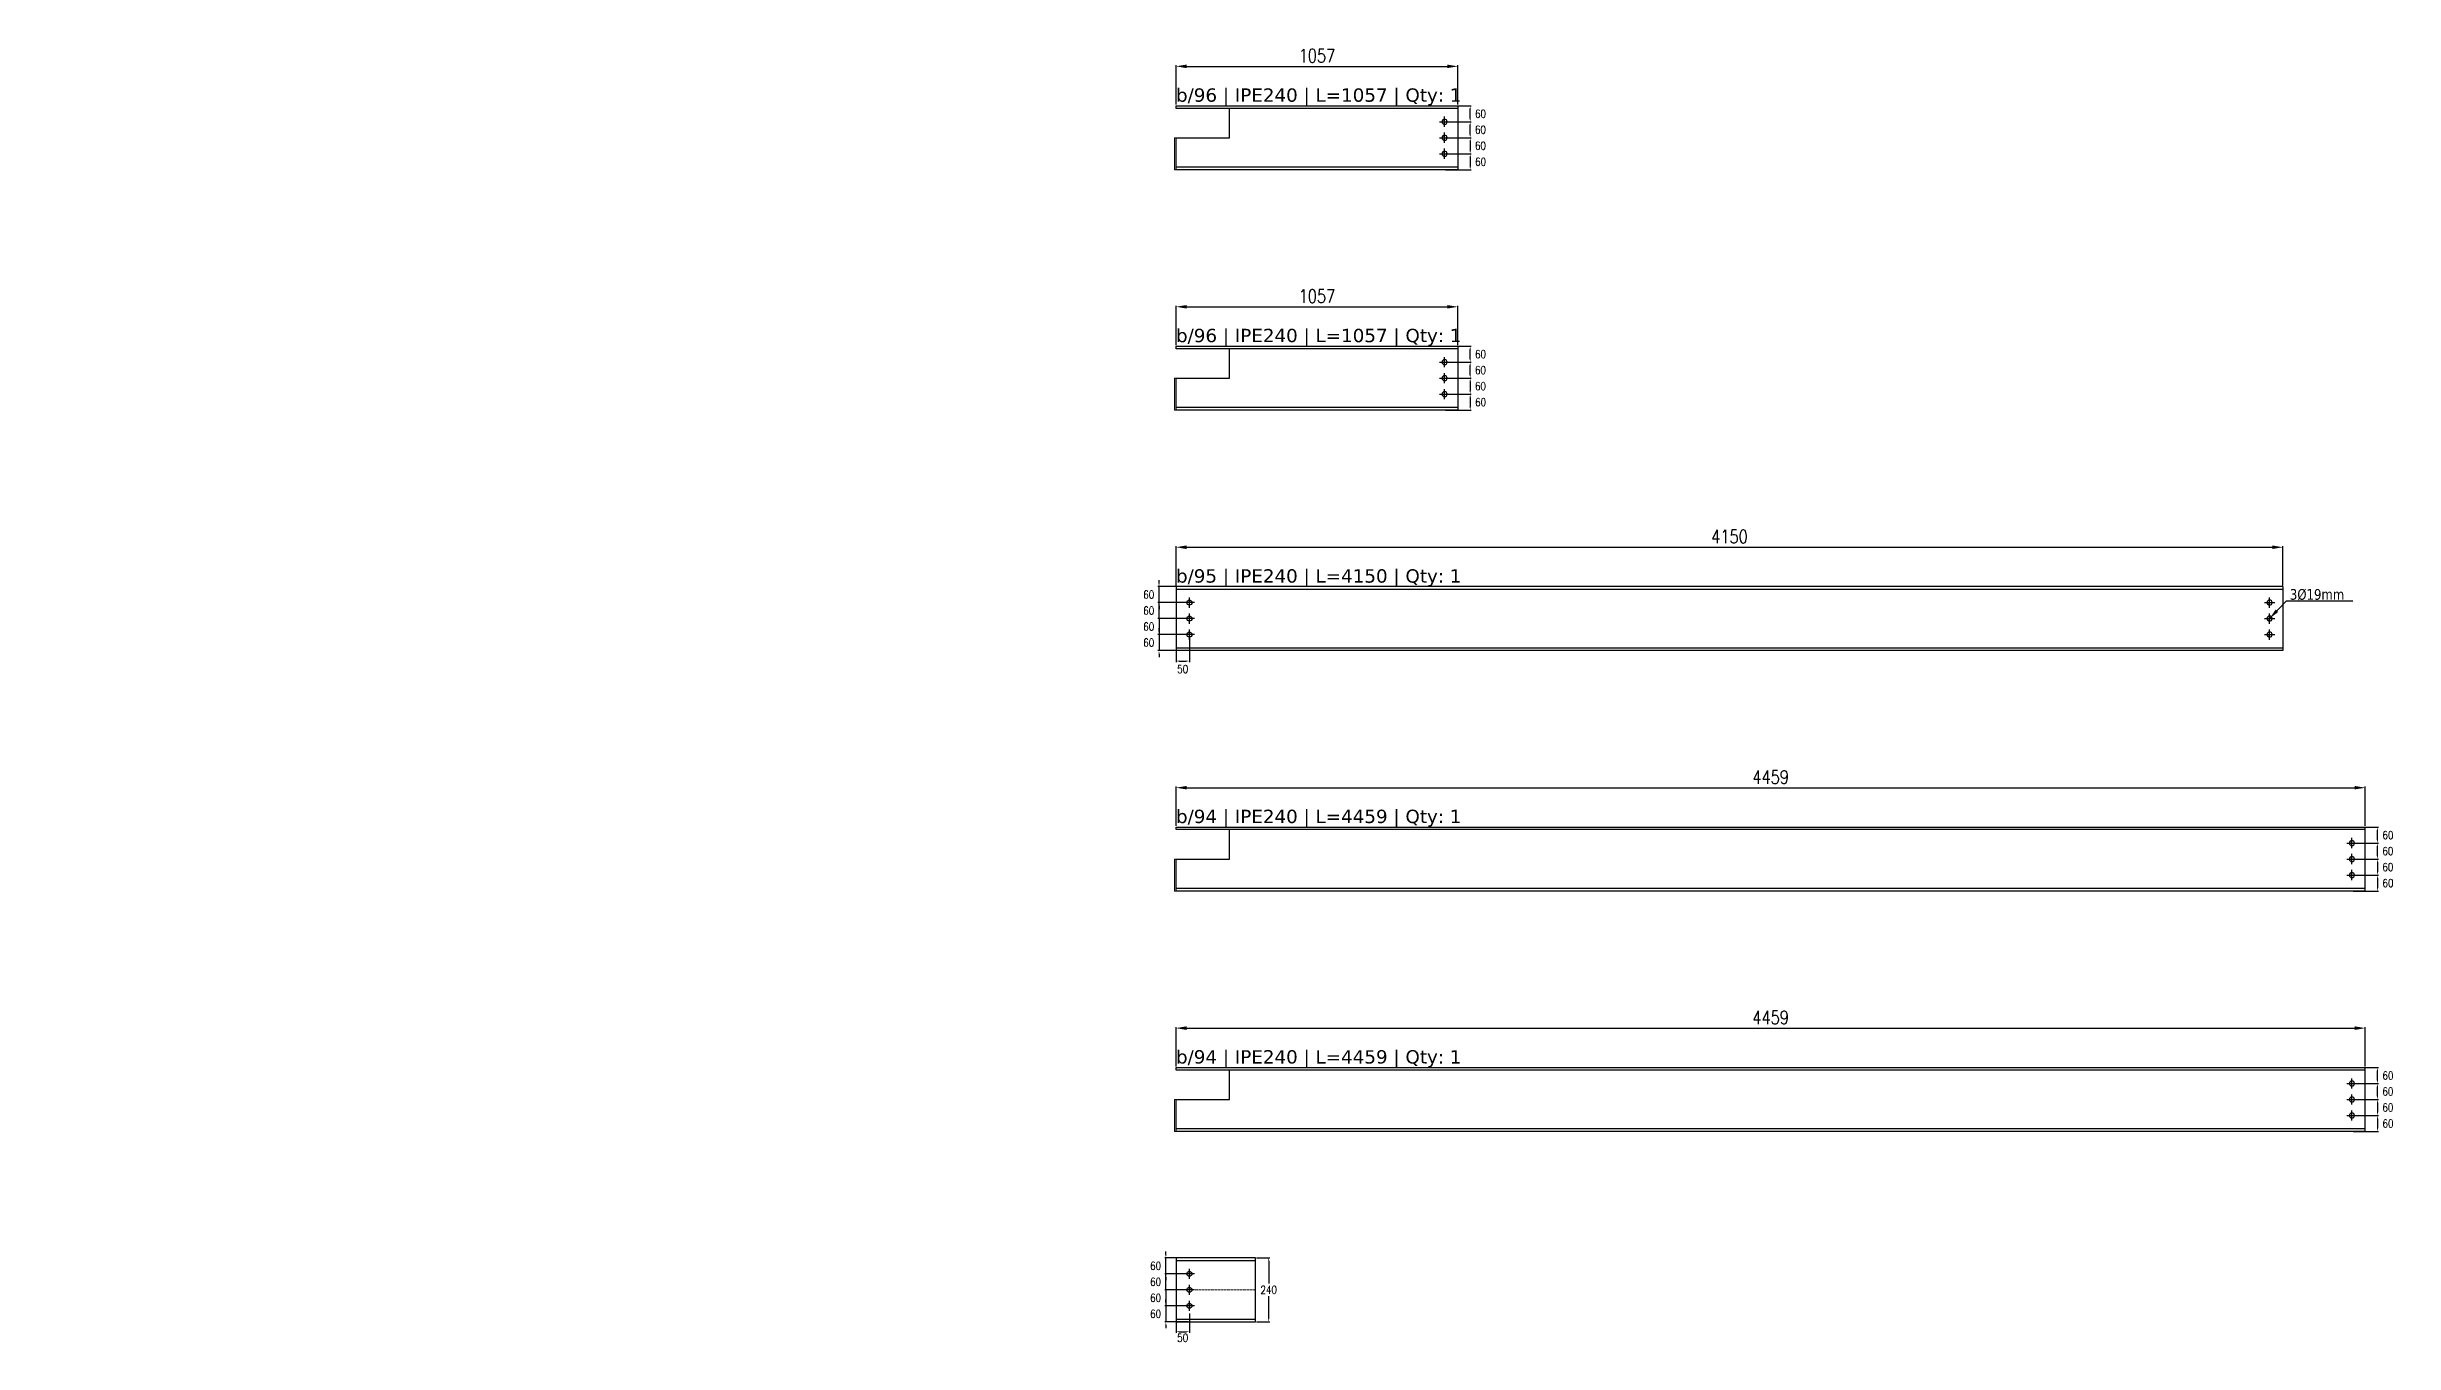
# Model space of a CAD drawing. Header units: millimetres. Extents: x -99 to 97215, y -53820 to 8574.
# Drawn here: x 8750 to 17550, y -793 to 4067 of the extents above; entities that cross this region are included whole.
import ezdxf
from ezdxf.enums import TextEntityAlignment as Align

# ---------------------------------------------------------------- set-up
doc = ezdxf.new("R2010")
doc.units = ezdxf.units.MM
doc.header["$LTSCALE"] = 0.8
doc.linetypes.add('ACAD_ISO02W100', pattern=[15, 12, -3])
doc.linetypes.add('DASHDOT', pattern=[25.4, 12.7, -6.35, 0, -6.35])
for name, color, linetype in [('COTAS', 8, 'Continuous'), ('EJE', 1, 'DASHDOT'), ('EJE_PERNO', 1, 'Continuous'), ('IPE240', 2, 'Continuous'), ('PERNOS', 3, 'Continuous'), ('TXT_GEN', 3, 'Continuous')]:
    doc.layers.add(name, color=color, linetype=linetype)
doc.layers.add('P-PLATINA', color=6, linetype='Continuous', lineweight=15)
doc.styles.add('CNI_COTAS', font='romans.shx', dxfattribs={"width": 0.8})
doc.styles.add('VERDNA', font='verdana.ttf', dxfattribs={"width": 0.8})
doc.dimstyles.new('1.3', dxfattribs={"dimscale": 0, "dimtxt": 30, "dimasz": 12, "dimexe": 4, "dimexo": 4, "dimgap": 9, "dimtad": 1, "dimdec": 0, "dimzin": 4, "dimdsep": 46, "dimtxsty": 'CNI_COTAS', "dimcen": 0, "dimclrd": 256, "dimclrt": 3, "dimadec": 0, "dimazin": 0, "dimtfac": 1, "dimtdec": 0, "dimtmove": 2, "dimatfit": 0, "dimfxl": 0.05, "dimtolj": 1, "dimtzin": 0, "dimarcsym": 0})
doc.dimstyles.new('1.4', dxfattribs={"dimscale": 0, "dimtxt": 50, "dimasz": 40, "dimexe": 4, "dimexo": 4, "dimgap": 15, "dimtad": 1, "dimdec": 0, "dimzin": 4, "dimdsep": 46, "dimtxsty": 'CNI_COTAS', "dimcen": -0.09, "dimclrd": 256, "dimclrt": 3, "dimadec": 0, "dimazin": 0, "dimtfac": 1, "dimtdec": 0, "dimtmove": 2, "dimatfit": 0, "dimfxl": 0.05, "dimtolj": 1, "dimtzin": 0, "dimarcsym": 0})

# ---------------------------------------------------------------- blocks, each defined once
blk = doc.blocks.new('*D13')
at = {"layer": 'COTAS', "color": 0, "lineweight": -2, "transparency": 16777216}
for p, q in [((12983.1, 2047.1), (12983.1, 2194.7)), ((17133.1, 2047.1), (17133.1, 2194.7))]:
    blk.add_line(p, q, dxfattribs=at)
at = {"layer": 'COTAS', "lineweight": -2, "transparency": 16777216}
blk.add_line((13023.1, 2190.7), (17093.1, 2190.7), dxfattribs=at)
at = {"layer": 'COTAS', "transparency": 16777216}
for points in [[(13023.1, 2197.4), (13023.1, 2184), (12983.1, 2190.7)], [(17093.1, 2197.4), (17093.1, 2184), (17133.1, 2190.7)]]:
    blk.add_solid(points, dxfattribs=at)
at = {"layer": 'Defpoints', "color": 0, "transparency": 16777216}
for p in [(17133.1, 2190.7), (12983.1, 2043.1), (17133.1, 2043.1)]:
    blk.add_point(p, dxfattribs=at)
at = {"layer": 'COTAS', "color": 3, "transparency": 16777216, "insert": (15058.1, 2230.7), "char_height": 50, "attachment_point": 5, "style": 'CNI_COTAS'}
blk.add_mtext('\\A1;4150', dxfattribs=at)
blk = doc.blocks.new('D19')
at = {"layer": 'EJE_PERNO', "linetype": 'Continuous'}
for p, q in [((19, 0), (-19, 0)), ((0, -19), (0, 19))]:
    blk.add_line(p, q, dxfattribs=at)
at = {"layer": 'PERNOS'}
blk.add_circle((0, 0), 9.5, dxfattribs=at)
blk = doc.blocks.new('*D48')
at = {"layer": 'COTAS', "color": 0, "lineweight": -2, "transparency": 16777216}
for p, q in [((13994, 2884.7), (14090, 2884.7)), ((13994, 2824.7), (14090, 2824.7))]:
    blk.add_line(p, q, dxfattribs=at)
at = {"layer": 'COTAS', "lineweight": -2, "transparency": 16777216}
blk.add_line((14086, 2836.7), (14086, 2872.7), dxfattribs=at)
at = {"layer": 'COTAS', "transparency": 16777216}
for points in [[(14084, 2872.7), (14088, 2872.7), (14086, 2884.7)], [(14084, 2836.7), (14088, 2836.7), (14086, 2824.7)]]:
    blk.add_solid(points, dxfattribs=at)
at = {"layer": 'Defpoints', "color": 0, "transparency": 16777216}
for p in [(13990, 2884.7), (13990, 2824.7), (14086, 2884.7)]:
    blk.add_point(p, dxfattribs=at)
at = {"layer": 'COTAS', "color": 3, "transparency": 16777216, "insert": (14124.5, 2854.7), "char_height": 30, "attachment_point": 5, "rotation": 0.2, "style": 'CNI_COTAS'}
blk.add_mtext('\\A1;60', dxfattribs=at)
blk = doc.blocks.new('*D49')
at = {"layer": 'COTAS', "color": 0, "lineweight": -2, "transparency": 16777216}
for p, q in [((13994, 2824.7), (14090, 2824.7)), ((13994, 2764.7), (14090, 2764.7))]:
    blk.add_line(p, q, dxfattribs=at)
at = {"layer": 'COTAS', "lineweight": -2, "transparency": 16777216}
blk.add_line((14086, 2812.7), (14086, 2776.7), dxfattribs=at)
at = {"layer": 'COTAS', "transparency": 16777216}
for points in [[(14084, 2812.7), (14088, 2812.7), (14086, 2824.7)], [(14084, 2776.7), (14088, 2776.7), (14086, 2764.7)]]:
    blk.add_solid(points, dxfattribs=at)
at = {"layer": 'Defpoints', "color": 0, "transparency": 16777216}
for p in [(13990, 2824.7), (13990, 2764.7), (14086, 2764.7)]:
    blk.add_point(p, dxfattribs=at)
at = {"layer": 'COTAS', "color": 3, "transparency": 16777216, "insert": (14124.5, 2794.7), "char_height": 30, "attachment_point": 5, "rotation": 0.2, "style": 'CNI_COTAS'}
blk.add_mtext('\\A1;60', dxfattribs=at)
blk = doc.blocks.new('*D15')
at = {"layer": 'COTAS', "color": 0, "lineweight": -2, "transparency": 16777216}
for p, q in [((13994, 2944.7), (14090, 2944.7)), ((13994, 2884.7), (14090, 2884.7))]:
    blk.add_line(p, q, dxfattribs=at)
at = {"layer": 'COTAS', "lineweight": -2, "transparency": 16777216}
blk.add_line((14086, 2896.7), (14086, 2932.7), dxfattribs=at)
at = {"layer": 'COTAS', "transparency": 16777216}
for points in [[(14084, 2932.7), (14088, 2932.7), (14086, 2944.7)], [(14084, 2896.7), (14088, 2896.7), (14086, 2884.7)]]:
    blk.add_solid(points, dxfattribs=at)
at = {"layer": 'Defpoints', "color": 0, "transparency": 16777216}
for p in [(13990, 2944.7), (14086, 2944.7), (13990, 2884.7)]:
    blk.add_point(p, dxfattribs=at)
at = {"layer": 'COTAS', "color": 3, "transparency": 16777216, "insert": (14124.8, 2914.7), "char_height": 30, "attachment_point": 5, "rotation": 0.2, "style": 'CNI_COTAS'}
blk.add_mtext('\\A1;60', dxfattribs=at)
blk = doc.blocks.new('*D50')
at = {"layer": 'COTAS', "color": 0, "lineweight": -2, "transparency": 16777216}
for p, q in [((13994, 2764.7), (14090, 2764.7)), ((13994, 2704.7), (14090, 2704.7))]:
    blk.add_line(p, q, dxfattribs=at)
at = {"layer": 'COTAS', "lineweight": -2, "transparency": 16777216}
blk.add_line((14086, 2752.7), (14086, 2716.7), dxfattribs=at)
at = {"layer": 'COTAS', "transparency": 16777216}
for points in [[(14084, 2752.7), (14088, 2752.7), (14086, 2764.7)], [(14084, 2716.7), (14088, 2716.7), (14086, 2704.7)]]:
    blk.add_solid(points, dxfattribs=at)
at = {"layer": 'Defpoints', "color": 0, "transparency": 16777216}
for p in [(13990, 2764.7), (13990, 2704.7), (14086, 2704.7)]:
    blk.add_point(p, dxfattribs=at)
at = {"layer": 'COTAS', "color": 3, "transparency": 16777216, "insert": (14125, 2734.7), "char_height": 30, "attachment_point": 5, "rotation": 0.2, "style": 'CNI_COTAS'}
blk.add_mtext('\\A1;60', dxfattribs=at)
blk = doc.blocks.new('*D16')
at = {"layer": 'COTAS', "color": 0, "lineweight": -2, "transparency": 16777216}
for p, q in [((12983.1, 2948.7), (12983.1, 3096.3)), ((14040, 2948.7), (14040, 3096.3))]:
    blk.add_line(p, q, dxfattribs=at)
at = {"layer": 'COTAS', "lineweight": -2, "transparency": 16777216}
blk.add_line((13023.1, 3092.3), (14000, 3092.3), dxfattribs=at)
at = {"layer": 'COTAS', "transparency": 16777216}
for points in [[(13023.1, 3098.9), (13023.1, 3085.6), (12983.1, 3092.3)], [(14000, 3098.9), (14000, 3085.6), (14040, 3092.3)]]:
    blk.add_solid(points, dxfattribs=at)
at = {"layer": 'Defpoints', "color": 0, "transparency": 16777216}
for p in [(14040, 3092.3), (12983.1, 2944.7), (14040, 2944.7)]:
    blk.add_point(p, dxfattribs=at)
at = {"layer": 'COTAS', "color": 3, "transparency": 16777216, "insert": (13511.5, 3132.3), "char_height": 50, "attachment_point": 5, "style": 'CNI_COTAS'}
blk.add_mtext('\\A1;1057', dxfattribs=at)
blk = doc.blocks.new('*D92')
at = {"layer": 'COTAS', "color": 0, "lineweight": -2, "transparency": 16777216}
for p, q in [((12983.1, 244), (12983.1, 391.6)), ((17441.9, 244), (17441.9, 391.6))]:
    blk.add_line(p, q, dxfattribs=at)
at = {"layer": 'COTAS', "lineweight": -2, "transparency": 16777216}
blk.add_line((13023.1, 387.6), (17401.9, 387.6), dxfattribs=at)
at = {"layer": 'COTAS', "transparency": 16777216}
for points in [[(13023.1, 394.3), (13023.1, 380.9), (12983.1, 387.6)], [(17401.9, 394.3), (17401.9, 380.9), (17441.9, 387.6)]]:
    blk.add_solid(points, dxfattribs=at)
at = {"layer": 'Defpoints', "color": 0, "transparency": 16777216}
for p in [(17441.9, 387.6), (12983.1, 240), (17441.9, 240)]:
    blk.add_point(p, dxfattribs=at)
at = {"layer": 'COTAS', "color": 3, "transparency": 16777216, "insert": (15212.5, 427.6), "char_height": 50, "attachment_point": 5, "style": 'CNI_COTAS'}
blk.add_mtext('\\A1;4459', dxfattribs=at)
blk = doc.blocks.new('*D94')
at = {"layer": 'COTAS', "color": 0, "lineweight": -2, "transparency": 16777216}
for p, q in [((17395.9, 180), (17491.9, 180)), ((17395.9, 120), (17491.9, 120))]:
    blk.add_line(p, q, dxfattribs=at)
at = {"layer": 'COTAS', "lineweight": -2, "transparency": 16777216}
blk.add_line((17487.9, 132), (17487.9, 168), dxfattribs=at)
at = {"layer": 'COTAS', "transparency": 16777216}
for points in [[(17485.9, 168), (17489.9, 168), (17487.9, 180)], [(17485.9, 132), (17489.9, 132), (17487.9, 120)]]:
    blk.add_solid(points, dxfattribs=at)
at = {"layer": 'Defpoints', "color": 0, "transparency": 16777216}
for p in [(17391.9, 180), (17487.9, 180), (17391.9, 120)]:
    blk.add_point(p, dxfattribs=at)
at = {"layer": 'COTAS', "color": 3, "transparency": 16777216, "insert": (17526.4, 150), "char_height": 30, "attachment_point": 5, "rotation": 0.2, "style": 'CNI_COTAS'}
blk.add_mtext('\\A1;60', dxfattribs=at)
blk = doc.blocks.new('*D95')
at = {"layer": 'COTAS', "color": 0, "lineweight": -2, "transparency": 16777216}
for p, q in [((17395.9, 120), (17491.9, 120)), ((17395.9, 60), (17491.9, 60))]:
    blk.add_line(p, q, dxfattribs=at)
at = {"layer": 'COTAS', "lineweight": -2, "transparency": 16777216}
blk.add_line((17487.9, 108), (17487.9, 72), dxfattribs=at)
at = {"layer": 'COTAS', "transparency": 16777216}
for points in [[(17485.9, 108), (17489.9, 108), (17487.9, 120)], [(17485.9, 72), (17489.9, 72), (17487.9, 60)]]:
    blk.add_solid(points, dxfattribs=at)
at = {"layer": 'Defpoints', "color": 0, "transparency": 16777216}
for p in [(17391.9, 120), (17391.9, 60), (17487.9, 60)]:
    blk.add_point(p, dxfattribs=at)
at = {"layer": 'COTAS', "color": 3, "transparency": 16777216, "insert": (17526.4, 90), "char_height": 30, "attachment_point": 5, "rotation": 0.2, "style": 'CNI_COTAS'}
blk.add_mtext('\\A1;60', dxfattribs=at)
blk = doc.blocks.new('*D93')
at = {"layer": 'COTAS', "color": 0, "lineweight": -2, "transparency": 16777216}
for p, q in [((17395.9, 240), (17491.9, 240)), ((17395.9, 180), (17491.9, 180))]:
    blk.add_line(p, q, dxfattribs=at)
at = {"layer": 'COTAS', "lineweight": -2, "transparency": 16777216}
blk.add_line((17487.9, 192), (17487.9, 228), dxfattribs=at)
at = {"layer": 'COTAS', "transparency": 16777216}
for points in [[(17485.9, 228), (17489.9, 228), (17487.9, 240)], [(17485.9, 192), (17489.9, 192), (17487.9, 180)]]:
    blk.add_solid(points, dxfattribs=at)
at = {"layer": 'Defpoints', "color": 0, "transparency": 16777216}
for p in [(17391.9, 240), (17391.9, 180), (17487.9, 240)]:
    blk.add_point(p, dxfattribs=at)
at = {"layer": 'COTAS', "color": 3, "transparency": 16777216, "insert": (17526.7, 210), "char_height": 30, "attachment_point": 5, "rotation": 0.2, "style": 'CNI_COTAS'}
blk.add_mtext('\\A1;60', dxfattribs=at)
blk = doc.blocks.new('*D96')
at = {"layer": 'COTAS', "color": 0, "lineweight": -2, "transparency": 16777216}
for p, q in [((17395.9, 60), (17491.9, 60)), ((17395.9, 0), (17491.9, 0))]:
    blk.add_line(p, q, dxfattribs=at)
at = {"layer": 'COTAS', "lineweight": -2, "transparency": 16777216}
blk.add_line((17487.9, 48), (17487.9, 12), dxfattribs=at)
at = {"layer": 'COTAS', "transparency": 16777216}
for points in [[(17485.9, 48), (17489.9, 48), (17487.9, 60)], [(17485.9, 12), (17489.9, 12), (17487.9, 0)]]:
    blk.add_solid(points, dxfattribs=at)
at = {"layer": 'Defpoints', "color": 0, "transparency": 16777216}
for p in [(17391.9, 60), (17391.9, 0), (17487.9, 0)]:
    blk.add_point(p, dxfattribs=at)
at = {"layer": 'COTAS', "color": 3, "transparency": 16777216, "insert": (17526.9, 30), "char_height": 30, "attachment_point": 5, "rotation": 0.2, "style": 'CNI_COTAS'}
blk.add_mtext('\\A1;60', dxfattribs=at)
blk = doc.blocks.new('*D97')
at = {"layer": 'COTAS', "color": 0, "lineweight": -2, "transparency": 16777216}
for p, q in [((12983.1, 1145.6), (12983.1, 1293.1)), ((17441.9, 1145.6), (17441.9, 1293.1))]:
    blk.add_line(p, q, dxfattribs=at)
at = {"layer": 'COTAS', "lineweight": -2, "transparency": 16777216}
blk.add_line((13023.1, 1289.1), (17401.9, 1289.1), dxfattribs=at)
at = {"layer": 'COTAS', "transparency": 16777216}
for points in [[(13023.1, 1295.8), (13023.1, 1282.5), (12983.1, 1289.1)], [(17401.9, 1295.8), (17401.9, 1282.5), (17441.9, 1289.1)]]:
    blk.add_solid(points, dxfattribs=at)
at = {"layer": 'Defpoints', "color": 0, "transparency": 16777216}
for p in [(17441.9, 1289.1), (12983.1, 1141.6), (17441.9, 1141.6)]:
    blk.add_point(p, dxfattribs=at)
at = {"layer": 'COTAS', "color": 3, "transparency": 16777216, "insert": (15212.5, 1329.1), "char_height": 50, "attachment_point": 5, "style": 'CNI_COTAS'}
blk.add_mtext('\\A1;4459', dxfattribs=at)
blk = doc.blocks.new('*D99')
at = {"layer": 'COTAS', "color": 0, "lineweight": -2, "transparency": 16777216}
for p, q in [((17395.9, 1081.6), (17491.9, 1081.6)), ((17395.9, 1021.6), (17491.9, 1021.6))]:
    blk.add_line(p, q, dxfattribs=at)
at = {"layer": 'COTAS', "lineweight": -2, "transparency": 16777216}
blk.add_line((17487.9, 1033.6), (17487.9, 1069.6), dxfattribs=at)
at = {"layer": 'COTAS', "transparency": 16777216}
for points in [[(17485.9, 1069.6), (17489.9, 1069.6), (17487.9, 1081.6)], [(17485.9, 1033.6), (17489.9, 1033.6), (17487.9, 1021.6)]]:
    blk.add_solid(points, dxfattribs=at)
at = {"layer": 'Defpoints', "color": 0, "transparency": 16777216}
for p in [(17391.9, 1081.6), (17487.9, 1081.6), (17391.9, 1021.6)]:
    blk.add_point(p, dxfattribs=at)
at = {"layer": 'COTAS', "color": 3, "transparency": 16777216, "insert": (17526.4, 1051.6), "char_height": 30, "attachment_point": 5, "rotation": 0.2, "style": 'CNI_COTAS'}
blk.add_mtext('\\A1;60', dxfattribs=at)
blk = doc.blocks.new('*D100')
at = {"layer": 'COTAS', "color": 0, "lineweight": -2, "transparency": 16777216}
for p, q in [((17395.9, 1021.6), (17491.9, 1021.6)), ((17395.9, 961.6), (17491.9, 961.6))]:
    blk.add_line(p, q, dxfattribs=at)
at = {"layer": 'COTAS', "lineweight": -2, "transparency": 16777216}
blk.add_line((17487.9, 1009.6), (17487.9, 973.6), dxfattribs=at)
at = {"layer": 'COTAS', "transparency": 16777216}
for points in [[(17485.9, 1009.6), (17489.9, 1009.6), (17487.9, 1021.6)], [(17485.9, 973.6), (17489.9, 973.6), (17487.9, 961.6)]]:
    blk.add_solid(points, dxfattribs=at)
at = {"layer": 'Defpoints', "color": 0, "transparency": 16777216}
for p in [(17391.9, 1021.6), (17391.9, 961.6), (17487.9, 961.6)]:
    blk.add_point(p, dxfattribs=at)
at = {"layer": 'COTAS', "color": 3, "transparency": 16777216, "insert": (17526.4, 991.6), "char_height": 30, "attachment_point": 5, "rotation": 0.2, "style": 'CNI_COTAS'}
blk.add_mtext('\\A1;60', dxfattribs=at)
blk = doc.blocks.new('*D98')
at = {"layer": 'COTAS', "color": 0, "lineweight": -2, "transparency": 16777216}
for p, q in [((17395.9, 1141.6), (17491.9, 1141.6)), ((17395.9, 1081.6), (17491.9, 1081.6))]:
    blk.add_line(p, q, dxfattribs=at)
at = {"layer": 'COTAS', "lineweight": -2, "transparency": 16777216}
blk.add_line((17487.9, 1093.6), (17487.9, 1129.6), dxfattribs=at)
at = {"layer": 'COTAS', "transparency": 16777216}
for points in [[(17485.9, 1129.6), (17489.9, 1129.6), (17487.9, 1141.6)], [(17485.9, 1093.6), (17489.9, 1093.6), (17487.9, 1081.6)]]:
    blk.add_solid(points, dxfattribs=at)
at = {"layer": 'Defpoints', "color": 0, "transparency": 16777216}
for p in [(17391.9, 1141.6), (17391.9, 1081.6), (17487.9, 1141.6)]:
    blk.add_point(p, dxfattribs=at)
at = {"layer": 'COTAS', "color": 3, "transparency": 16777216, "insert": (17526.7, 1111.6), "char_height": 30, "attachment_point": 5, "rotation": 0.2, "style": 'CNI_COTAS'}
blk.add_mtext('\\A1;60', dxfattribs=at)
blk = doc.blocks.new('*D101')
at = {"layer": 'COTAS', "color": 0, "lineweight": -2, "transparency": 16777216}
for p, q in [((17395.9, 961.6), (17491.9, 961.6)), ((17395.9, 901.6), (17491.9, 901.6))]:
    blk.add_line(p, q, dxfattribs=at)
at = {"layer": 'COTAS', "lineweight": -2, "transparency": 16777216}
blk.add_line((17487.9, 949.6), (17487.9, 913.6), dxfattribs=at)
at = {"layer": 'COTAS', "transparency": 16777216}
for points in [[(17485.9, 949.6), (17489.9, 949.6), (17487.9, 961.6)], [(17485.9, 913.6), (17489.9, 913.6), (17487.9, 901.6)]]:
    blk.add_solid(points, dxfattribs=at)
at = {"layer": 'Defpoints', "color": 0, "transparency": 16777216}
for p in [(17391.9, 961.6), (17391.9, 901.6), (17487.9, 901.6)]:
    blk.add_point(p, dxfattribs=at)
at = {"layer": 'COTAS', "color": 3, "transparency": 16777216, "insert": (17526.9, 931.6), "char_height": 30, "attachment_point": 5, "rotation": 0.2, "style": 'CNI_COTAS'}
blk.add_mtext('\\A1;60', dxfattribs=at)
blk = doc.blocks.new('*D104')
at = {"layer": 'COTAS', "color": 0, "lineweight": -2, "transparency": 16777216}
for p, q in [((13994, 3786.2), (14090, 3786.2)), ((13994, 3726.2), (14090, 3726.2))]:
    blk.add_line(p, q, dxfattribs=at)
at = {"layer": 'COTAS', "lineweight": -2, "transparency": 16777216}
blk.add_line((14086, 3738.2), (14086, 3774.2), dxfattribs=at)
at = {"layer": 'COTAS', "transparency": 16777216}
for points in [[(14084, 3774.2), (14088, 3774.2), (14086, 3786.2)], [(14084, 3738.2), (14088, 3738.2), (14086, 3726.2)]]:
    blk.add_solid(points, dxfattribs=at)
at = {"layer": 'Defpoints', "color": 0, "transparency": 16777216}
for p in [(13990, 3786.2), (14086, 3786.2), (13990, 3726.2)]:
    blk.add_point(p, dxfattribs=at)
at = {"layer": 'COTAS', "color": 3, "transparency": 16777216, "insert": (14124.5, 3756.2), "char_height": 30, "attachment_point": 5, "rotation": 0.2, "style": 'CNI_COTAS'}
blk.add_mtext('\\A1;60', dxfattribs=at)
blk = doc.blocks.new('*D105')
at = {"layer": 'COTAS', "color": 0, "lineweight": -2, "transparency": 16777216}
for p, q in [((13994, 3726.2), (14090, 3726.2)), ((13994, 3666.2), (14090, 3666.2))]:
    blk.add_line(p, q, dxfattribs=at)
at = {"layer": 'COTAS', "lineweight": -2, "transparency": 16777216}
blk.add_line((14086, 3714.2), (14086, 3678.2), dxfattribs=at)
at = {"layer": 'COTAS', "transparency": 16777216}
for points in [[(14084, 3714.2), (14088, 3714.2), (14086, 3726.2)], [(14084, 3678.2), (14088, 3678.2), (14086, 3666.2)]]:
    blk.add_solid(points, dxfattribs=at)
at = {"layer": 'Defpoints', "color": 0, "transparency": 16777216}
for p in [(13990, 3726.2), (13990, 3666.2), (14086, 3666.2)]:
    blk.add_point(p, dxfattribs=at)
at = {"layer": 'COTAS', "color": 3, "transparency": 16777216, "insert": (14124.5, 3696.2), "char_height": 30, "attachment_point": 5, "rotation": 0.2, "style": 'CNI_COTAS'}
blk.add_mtext('\\A1;60', dxfattribs=at)
blk = doc.blocks.new('*D102')
at = {"layer": 'COTAS', "color": 0, "lineweight": -2, "transparency": 16777216}
for p, q in [((13994, 3846.2), (14090, 3846.2)), ((13994, 3786.2), (14090, 3786.2))]:
    blk.add_line(p, q, dxfattribs=at)
at = {"layer": 'COTAS', "lineweight": -2, "transparency": 16777216}
blk.add_line((14086, 3798.2), (14086, 3834.2), dxfattribs=at)
at = {"layer": 'COTAS', "transparency": 16777216}
for points in [[(14084, 3834.2), (14088, 3834.2), (14086, 3846.2)], [(14084, 3798.2), (14088, 3798.2), (14086, 3786.2)]]:
    blk.add_solid(points, dxfattribs=at)
at = {"layer": 'Defpoints', "color": 0, "transparency": 16777216}
for p in [(13990, 3846.2), (13990, 3786.2), (14086, 3846.2)]:
    blk.add_point(p, dxfattribs=at)
at = {"layer": 'COTAS', "color": 3, "transparency": 16777216, "insert": (14124.8, 3816.2), "char_height": 30, "attachment_point": 5, "rotation": 0.2, "style": 'CNI_COTAS'}
blk.add_mtext('\\A1;60', dxfattribs=at)
blk = doc.blocks.new('*D106')
at = {"layer": 'COTAS', "color": 0, "lineweight": -2, "transparency": 16777216}
for p, q in [((13994, 3666.2), (14090, 3666.2)), ((13994, 3606.2), (14090, 3606.2))]:
    blk.add_line(p, q, dxfattribs=at)
at = {"layer": 'COTAS', "lineweight": -2, "transparency": 16777216}
blk.add_line((14086, 3654.2), (14086, 3618.2), dxfattribs=at)
at = {"layer": 'COTAS', "transparency": 16777216}
for points in [[(14084, 3654.2), (14088, 3654.2), (14086, 3666.2)], [(14084, 3618.2), (14088, 3618.2), (14086, 3606.2)]]:
    blk.add_solid(points, dxfattribs=at)
at = {"layer": 'Defpoints', "color": 0, "transparency": 16777216}
for p in [(13990, 3666.2), (13990, 3606.2), (14086, 3606.2)]:
    blk.add_point(p, dxfattribs=at)
at = {"layer": 'COTAS', "color": 3, "transparency": 16777216, "insert": (14125, 3636.2), "char_height": 30, "attachment_point": 5, "rotation": 0.2, "style": 'CNI_COTAS'}
blk.add_mtext('\\A1;60', dxfattribs=at)
blk = doc.blocks.new('*D103')
at = {"layer": 'COTAS', "color": 0, "lineweight": -2, "transparency": 16777216}
for p, q in [((12983.1, 3850.2), (12983.1, 3997.8)), ((14040, 3850.2), (14040, 3997.8))]:
    blk.add_line(p, q, dxfattribs=at)
at = {"layer": 'COTAS', "lineweight": -2, "transparency": 16777216}
blk.add_line((13023.1, 3993.8), (14000, 3993.8), dxfattribs=at)
at = {"layer": 'COTAS', "transparency": 16777216}
for points in [[(13023.1, 4000.5), (13023.1, 3987.1), (12983.1, 3993.8)], [(14000, 4000.5), (14000, 3987.1), (14040, 3993.8)]]:
    blk.add_solid(points, dxfattribs=at)
at = {"layer": 'Defpoints', "color": 0, "transparency": 16777216}
for p in [(14040, 3993.8), (12983.1, 3846.2), (14040, 3846.2)]:
    blk.add_point(p, dxfattribs=at)
at = {"layer": 'COTAS', "color": 3, "transparency": 16777216, "insert": (13511.5, 4033.8), "char_height": 50, "attachment_point": 5, "style": 'CNI_COTAS'}
blk.add_mtext('\\A1;1057', dxfattribs=at)
blk = doc.blocks.new('*D154')
at = {"layer": 'COTAS', "color": 0, "lineweight": -2, "transparency": 16777216}
for p, q in [((13029.1, 2043.1), (12915.4, 2043.1)), ((13029.1, 1983.1), (12915.4, 1983.1)), ((46, -653.6), (-42, -653.6)), ((46, -713.6), (-42, -713.6))]:
    blk.add_line(p, q, dxfattribs=at)
at = {"layer": 'COTAS', "lineweight": -2, "transparency": 16777216}
for p, q in [((12919.4, 2055.1), (12919.4, 2067.1)), ((12919.4, 1983.1), (12919.4, 2043.1)), ((12919.4, 1971.1), (12919.4, 1959.1)), ((-38, -641.6), (-38, -629.6)), ((-38, -653.6), (-38, -713.6)), ((-38, -725.6), (-38, -737.6))]:
    blk.add_line(p, q, dxfattribs=at)
at = {"layer": 'COTAS', "transparency": 16777216}
for points in [[(12917.4, 2055.1), (12921.4, 2055.1), (12919.4, 2043.1)], [(12917.4, 1971.1), (12921.4, 1971.1), (12919.4, 1983.1)], [(-40, -641.6), (-36, -641.6), (-38, -653.6)], [(-40, -725.6), (-36, -725.6), (-38, -713.6)]]:
    blk.add_solid(points, dxfattribs=at)
at = {"layer": 'Defpoints', "color": 0, "transparency": 16777216}
for p in [(12919.4, 2043.1), (13033.1, 2043.1), (13033.1, 1983.1), (50, -653.6), (-38, -713.6), (50, -713.6)]:
    blk.add_point(p, dxfattribs=at)
at = {"layer": 'COTAS', "color": 3, "transparency": 16777216, "char_height": 30, "attachment_point": 5, "rotation": 0.2, "style": 'CNI_COTAS'}
for insert in [(12880.9, 2013.1), (-76.5, -683.6)]:
    blk.add_mtext('\\A1;60', dxfattribs=dict(at, insert=insert))
blk = doc.blocks.new('*D162')
at = {"layer": 'COTAS', "color": 0, "lineweight": -2, "transparency": 16777216}
for p, q in [((13285, -473.6), (13334.7, -473.6)), ((13285, -713.6), (13334.7, -713.6))]:
    blk.add_line(p, q, dxfattribs=at)
at = {"layer": 'COTAS', "lineweight": -2, "transparency": 16777216}
for p, q in [((13330.7, -485.6), (13330.7, -569.6)), ((13330.7, -701.6), (13330.7, -617.6))]:
    blk.add_line(p, q, dxfattribs=at)
at = {"layer": 'COTAS', "transparency": 16777216}
for points in [[(13328.7, -485.6), (13332.7, -485.6), (13330.7, -473.6)], [(13328.7, -701.6), (13332.7, -701.6), (13330.7, -713.6)]]:
    blk.add_solid(points, dxfattribs=at)
at = {"layer": 'Defpoints', "color": 0, "transparency": 16777216}
for p in [(13281, -473.6), (13281, -713.6), (13330.7, -713.6)]:
    blk.add_point(p, dxfattribs=at)
at = {"layer": 'COTAS', "color": 3, "transparency": 16777216, "insert": (13330.7, -593.6), "char_height": 30, "attachment_point": 5, "rotation": 0.2, "style": 'CNI_COTAS'}
blk.add_mtext('\\A1;240', dxfattribs=at)
blk = doc.blocks.new('*D161')
at = {"layer": 'COTAS', "color": 0, "lineweight": -2, "transparency": 16777216}
for p, q in [((12983.1, -657.6), (12983.1, -754.9)), ((13033.1, -682.1), (13033.1, -754.9))]:
    blk.add_line(p, q, dxfattribs=at)
at = {"layer": 'COTAS', "lineweight": -2, "transparency": 16777216}
blk.add_line((12995.1, -750.9), (13021.1, -750.9), dxfattribs=at)
at = {"layer": 'COTAS', "transparency": 16777216}
for points in [[(12995.1, -748.9), (12995.1, -752.9), (12983.1, -750.9)], [(13021.1, -748.9), (13021.1, -752.9), (13033.1, -750.9)]]:
    blk.add_solid(points, dxfattribs=at)
at = {"layer": 'Defpoints', "color": 0, "transparency": 16777216}
for p in [(12983.1, -653.6), (13033.1, -678.1), (13033.1, -750.9)]:
    blk.add_point(p, dxfattribs=at)
at = {"layer": 'COTAS', "color": 3, "transparency": 16777216, "insert": (13008.1, -773.4), "char_height": 30, "attachment_point": 5, "rotation": 0.2, "style": 'CNI_COTAS'}
blk.add_mtext('\\A1;50', dxfattribs=at)
blk = doc.blocks.new('*D163')
at = {"layer": 'COTAS', "color": 0, "lineweight": -2, "transparency": 16777216}
for p, q in [((13029.1, -593.6), (12941.1, -593.6)), ((13029.1, -653.6), (12941.1, -653.6))]:
    blk.add_line(p, q, dxfattribs=at)
at = {"layer": 'COTAS', "lineweight": -2, "transparency": 16777216}
for p, q in [((12945.1, -581.6), (12945.1, -569.6)), ((12945.1, -593.6), (12945.1, -653.6)), ((12945.1, -665.6), (12945.1, -677.6))]:
    blk.add_line(p, q, dxfattribs=at)
at = {"layer": 'COTAS', "transparency": 16777216}
for points in [[(12943.1, -581.6), (12947.1, -581.6), (12945.1, -593.6)], [(12943.1, -665.6), (12947.1, -665.6), (12945.1, -653.6)]]:
    blk.add_solid(points, dxfattribs=at)
at = {"layer": 'Defpoints', "color": 0, "transparency": 16777216}
for p in [(13033.1, -593.6), (12945.1, -653.6), (13033.1, -653.6)]:
    blk.add_point(p, dxfattribs=at)
at = {"layer": 'COTAS', "color": 3, "transparency": 16777216, "insert": (12906.6, -623.6), "char_height": 30, "attachment_point": 5, "rotation": 0.2, "style": 'CNI_COTAS'}
blk.add_mtext('\\A1;60', dxfattribs=at)
blk = doc.blocks.new('*D164')
at = {"layer": 'COTAS', "lineweight": -2, "transparency": 16777216}
for p, q in [((12945.1, -521.6), (12945.1, -509.6)), ((12945.1, -593.6), (12945.1, -533.6)), ((12945.1, -605.6), (12945.1, -617.6))]:
    blk.add_line(p, q, dxfattribs=at)
at = {"layer": 'COTAS', "color": 0, "lineweight": -2, "transparency": 16777216}
for p, q in [((13029.1, -533.6), (12941.1, -533.6)), ((13029.1, -593.6), (12941.1, -593.6))]:
    blk.add_line(p, q, dxfattribs=at)
at = {"layer": 'COTAS', "transparency": 16777216}
for points in [[(12943.1, -521.6), (12947.1, -521.6), (12945.1, -533.6)], [(12943.1, -605.6), (12947.1, -605.6), (12945.1, -593.6)]]:
    blk.add_solid(points, dxfattribs=at)
at = {"layer": 'Defpoints', "color": 0, "transparency": 16777216}
for p in [(12945.1, -533.6), (13033.1, -533.6), (13033.1, -593.6)]:
    blk.add_point(p, dxfattribs=at)
at = {"layer": 'COTAS', "color": 3, "transparency": 16777216, "insert": (12906.6, -563.6), "char_height": 30, "attachment_point": 5, "rotation": 0.2, "style": 'CNI_COTAS'}
blk.add_mtext('\\A1;60', dxfattribs=at)
blk = doc.blocks.new('*D165')
at = {"layer": 'COTAS', "color": 0, "lineweight": -2, "transparency": 16777216}
for p, q in [((13029.1, -473.6), (12941.1, -473.6)), ((13029.1, -533.6), (12941.1, -533.6))]:
    blk.add_line(p, q, dxfattribs=at)
at = {"layer": 'COTAS', "lineweight": -2, "transparency": 16777216}
for p, q in [((12945.1, -461.6), (12945.1, -449.6)), ((12945.1, -533.6), (12945.1, -473.6)), ((12945.1, -545.6), (12945.1, -557.6))]:
    blk.add_line(p, q, dxfattribs=at)
at = {"layer": 'COTAS', "transparency": 16777216}
for points in [[(12943.1, -461.6), (12947.1, -461.6), (12945.1, -473.6)], [(12943.1, -545.6), (12947.1, -545.6), (12945.1, -533.6)]]:
    blk.add_solid(points, dxfattribs=at)
at = {"layer": 'Defpoints', "color": 0, "transparency": 16777216}
for p in [(12945.1, -473.6), (13033.1, -473.6), (13033.1, -533.6)]:
    blk.add_point(p, dxfattribs=at)
at = {"layer": 'COTAS', "color": 3, "transparency": 16777216, "insert": (12906.6, -503.6), "char_height": 30, "attachment_point": 5, "rotation": 0.2, "style": 'CNI_COTAS'}
blk.add_mtext('\\A1;60', dxfattribs=at)
blk = doc.blocks.new('*D166')
at = {"layer": 'COTAS', "color": 0, "lineweight": -2, "transparency": 16777216}
for p, q in [((13029.1, -653.6), (12941.1, -653.6)), ((13029.1, -713.6), (12941.1, -713.6))]:
    blk.add_line(p, q, dxfattribs=at)
at = {"layer": 'COTAS', "lineweight": -2, "transparency": 16777216}
for p, q in [((12945.1, -641.6), (12945.1, -629.6)), ((12945.1, -653.6), (12945.1, -713.6)), ((12945.1, -725.6), (12945.1, -737.6))]:
    blk.add_line(p, q, dxfattribs=at)
at = {"layer": 'COTAS', "transparency": 16777216}
for points in [[(12943.1, -641.6), (12947.1, -641.6), (12945.1, -653.6)], [(12943.1, -725.6), (12947.1, -725.6), (12945.1, -713.6)]]:
    blk.add_solid(points, dxfattribs=at)
at = {"layer": 'Defpoints', "color": 0, "transparency": 16777216}
for p in [(13033.1, -653.6), (12945.1, -713.6), (13033.1, -713.6)]:
    blk.add_point(p, dxfattribs=at)
at = {"layer": 'COTAS', "color": 3, "transparency": 16777216, "insert": (12906.6, -683.6), "char_height": 30, "attachment_point": 5, "rotation": 0.2, "style": 'CNI_COTAS'}
blk.add_mtext('\\A1;60', dxfattribs=at)
blk = doc.blocks.new('*D157')
at = {"layer": 'COTAS', "color": 0, "lineweight": -2, "transparency": 16777216}
for p, q in [((13029.1, 1983.1), (12915.4, 1983.1)), ((13029.1, 1923.1), (12915.4, 1923.1))]:
    blk.add_line(p, q, dxfattribs=at)
at = {"layer": 'COTAS', "lineweight": -2, "transparency": 16777216}
for p, q in [((12919.4, 1995.1), (12919.4, 2007.1)), ((12919.4, 1923.1), (12919.4, 1983.1)), ((12919.4, 1911.1), (12919.4, 1899.1))]:
    blk.add_line(p, q, dxfattribs=at)
at = {"layer": 'COTAS', "transparency": 16777216}
for points in [[(12917.4, 1995.1), (12921.4, 1995.1), (12919.4, 1983.1)], [(12917.4, 1911.1), (12921.4, 1911.1), (12919.4, 1923.1)]]:
    blk.add_solid(points, dxfattribs=at)
at = {"layer": 'Defpoints', "color": 0, "transparency": 16777216}
for p in [(12919.4, 1983.1), (13033.1, 1983.1), (13033.1, 1923.1)]:
    blk.add_point(p, dxfattribs=at)
at = {"layer": 'COTAS', "color": 3, "transparency": 16777216, "insert": (12880.9, 1953.1), "char_height": 30, "attachment_point": 5, "rotation": 0.2, "style": 'CNI_COTAS'}
blk.add_mtext('\\A1;60', dxfattribs=at)
blk = doc.blocks.new('*D158')
at = {"layer": 'COTAS', "lineweight": -2, "transparency": 16777216}
for p, q in [((12919.4, 1935.1), (12919.4, 1947.1)), ((12919.4, 1923.1), (12919.4, 1863.1)), ((12919.4, 1851.1), (12919.4, 1839.1))]:
    blk.add_line(p, q, dxfattribs=at)
at = {"layer": 'COTAS', "color": 0, "lineweight": -2, "transparency": 16777216}
for p, q in [((13029.1, 1923.1), (12915.4, 1923.1)), ((13029.1, 1863.1), (12915.4, 1863.1))]:
    blk.add_line(p, q, dxfattribs=at)
at = {"layer": 'COTAS', "transparency": 16777216}
for points in [[(12917.4, 1935.1), (12921.4, 1935.1), (12919.4, 1923.1)], [(12917.4, 1851.1), (12921.4, 1851.1), (12919.4, 1863.1)]]:
    blk.add_solid(points, dxfattribs=at)
at = {"layer": 'Defpoints', "color": 0, "transparency": 16777216}
for p in [(12919.4, 1863.1), (13033.1, 1923.1), (13033.1, 1863.1)]:
    blk.add_point(p, dxfattribs=at)
at = {"layer": 'COTAS', "color": 3, "transparency": 16777216, "insert": (12880.9, 1893.1), "char_height": 30, "attachment_point": 5, "rotation": 0.2, "style": 'CNI_COTAS'}
blk.add_mtext('\\A1;60', dxfattribs=at)
blk = doc.blocks.new('*D155')
at = {"layer": 'COTAS', "color": 0, "lineweight": -2, "transparency": 16777216}
for p, q in [((13029.1, 1863.1), (12915.4, 1863.1)), ((13029.1, 1803.1), (12915.4, 1803.1))]:
    blk.add_line(p, q, dxfattribs=at)
at = {"layer": 'COTAS', "lineweight": -2, "transparency": 16777216}
for p, q in [((12919.4, 1875.1), (12919.4, 1887.1)), ((12919.4, 1863.1), (12919.4, 1803.1)), ((12919.4, 1791.1), (12919.4, 1779.1))]:
    blk.add_line(p, q, dxfattribs=at)
at = {"layer": 'COTAS', "transparency": 16777216}
for points in [[(12917.4, 1875.1), (12921.4, 1875.1), (12919.4, 1863.1)], [(12917.4, 1791.1), (12921.4, 1791.1), (12919.4, 1803.1)]]:
    blk.add_solid(points, dxfattribs=at)
at = {"layer": 'Defpoints', "color": 0, "transparency": 16777216}
for p in [(13033.1, 1863.1), (12919.4, 1803.1), (13033.1, 1803.1)]:
    blk.add_point(p, dxfattribs=at)
at = {"layer": 'COTAS', "color": 3, "transparency": 16777216, "insert": (12880.9, 1833.1), "char_height": 30, "attachment_point": 5, "rotation": 0.2, "style": 'CNI_COTAS'}
blk.add_mtext('\\A1;60', dxfattribs=at)
blk = doc.blocks.new('*D156')
at = {"layer": 'COTAS', "color": 0, "lineweight": -2, "transparency": 16777216}
for p, q in [((12983.1, 1859.1), (12983.1, 1759.9)), ((13033.1, 1859.1), (13033.1, 1759.9))]:
    blk.add_line(p, q, dxfattribs=at)
at = {"layer": 'COTAS', "lineweight": -2, "transparency": 16777216}
blk.add_line((12995.1, 1763.9), (13021.1, 1763.9), dxfattribs=at)
at = {"layer": 'COTAS', "transparency": 16777216}
for points in [[(12995.1, 1765.9), (12995.1, 1761.9), (12983.1, 1763.9)], [(13021.1, 1765.9), (13021.1, 1761.9), (13033.1, 1763.9)]]:
    blk.add_solid(points, dxfattribs=at)
at = {"layer": 'Defpoints', "color": 0, "transparency": 16777216}
for p in [(12983.1, 1863.1), (13033.1, 1863.1), (13033.1, 1763.9)]:
    blk.add_point(p, dxfattribs=at)
at = {"layer": 'COTAS', "color": 3, "transparency": 16777216, "insert": (13008.1, 1734), "char_height": 30, "attachment_point": 5, "rotation": 0.2, "style": 'CNI_COTAS'}
blk.add_mtext('\\A1;50', dxfattribs=at)

msp = doc.modelspace()

# ---------------------------------------------------------------- linework, layer by layer
at = {"layer": 'EJE', "linetype": 'ACAD_ISO02W100', "lineweight": 13}
msp.add_line((12983.1, -593.6), (13281, -593.6), dxfattribs=at)
at = {"layer": 'IPE240', "linetype": 'Continuous'}
for p, q in [((14040, 3846.2), (14040, 3606.2)), ((14040, 3616), (12983.1, 3616)), ((14040, 3606.2), (12983.1, 3606.2)), ((14040, 2944.7), (14040, 2704.7)), ((14040, 2714.5), (12983.1, 2714.5)), ((14040, 2704.7), (12983.1, 2704.7)), ((17133.1, 2043.1), (12983.1, 2043.1)), ((12983.1, 2043.1), (12983.1, 1803.1)), ((17133.1, 2043.1), (17133.1, 1803.1)), ((17133.1, 1812.9), (12983.1, 1812.9)), ((17133.1, 1803.1), (12983.1, 1803.1)), ((17441.9, 901.6), (17441.9, 1141.6)), ((17441.9, 911.4), (12983.1, 911.4)), ((17441.9, 901.6), (12983.1, 901.6)), ((17441.9, 0), (17441.9, 240)), ((17441.9, 9.8), (12983.1, 9.8)), ((17441.9, 0), (12983.1, 0))]:
    msp.add_line(p, q, dxfattribs=at)
at = {"layer": 'IPE240'}
for p, q in [((12983.1, -483.4), (13281, -483.4)), ((12983.1, -703.8), (13281, -703.8))]:
    msp.add_line(p, q, dxfattribs=at)
at = {"layer": 'IPE240', "linetype": 'Continuous'}
for points in [[(14040, 3836.4), (12983.1, 3836.4), (12983.1, 3846.2), (14040, 3846.2)], [(12983.1, 3606.2), (12983.1, 3726.2), (13183.1, 3726.2), (13183.1, 3836.4)], [(14040, 2934.9), (12983.1, 2934.9), (12983.1, 2944.7), (14040, 2944.7)], [(12983.1, 2704.7), (12983.1, 2824.7), (13183.1, 2824.7), (13183.1, 2934.9)], [(12983.1, 2033.3), (17133.1, 2033.3)], [(17441.9, 1131.8), (12983.1, 1131.8), (12983.1, 1141.6), (17441.9, 1141.6)], [(12983.1, 901.6), (12983.1, 1021.6), (13183.1, 1021.6), (13183.1, 1131.8)], [(17441.9, 230.2), (12983.1, 230.2), (12983.1, 240), (17441.9, 240)], [(12983.1, 0), (12983.1, 120), (13183.1, 120), (13183.1, 230.2)]]:
    msp.add_lwpolyline(points, dxfattribs=at)
at = {"layer": 'IPE240'}
msp.add_lwpolyline([(12983.1, -713.6), (13281, -713.6), (13281, -473.6), (12983.1, -473.6)], close=True, dxfattribs=at)
at = {"layer": 'P-PLATINA', "color": 6}
for points in [[(12983.1, 3606.2), (12977.1, 3606.2), (12977.1, 3726.2), (12983.1, 3726.2)], [(12983.1, 2704.7), (12977.1, 2704.7), (12977.1, 2824.7), (12983.1, 2824.7)], [(12983.1, 901.6), (12977.1, 901.6), (12977.1, 1021.6), (12983.1, 1021.6)], [(12983.1, 0), (12977.1, 0), (12977.1, 120), (12983.1, 120)]]:
    msp.add_lwpolyline(points, close=True, dxfattribs=at)

# ---------------------------------------------------------------- block references
at = {"layer": 'IPE240'}
for p in [(13033.1, -533.6), (13033.1, -593.6), (13033.1, -653.6)]:
    msp.add_blockref('D19', p, dxfattribs=at)
at = {"layer": 'PERNOS', "xscale": -1}
for p in [(13990, 3786.2), (13990, 3726.2), (13990, 3666.2), (13990, 2884.7), (13990, 2824.7), (13990, 2764.7), (17083.1, 1983.1), (17083.1, 1923.1), (17083.1, 1863.1), (17391.9, 1081.6), (17391.9, 1021.6), (17391.9, 961.6), (17391.9, 180), (17391.9, 120), (17391.9, 60)]:
    msp.add_blockref('D19', p, dxfattribs=at)
at = {"layer": 'PERNOS'}
for p in [(13033.1, 1983.1), (13033.1, 1923.1), (13033.1, 1863.1)]:
    msp.add_blockref('D19', p, dxfattribs=at)

# ---------------------------------------------------------------- texts
at = {"layer": 'COTAS', "color": 3, "insert": (17159, 1992), "char_height": 40, "attachment_point": 7, "style": 'VERDNA'}
msp.add_mtext('3%%C19mm', dxfattribs=at)
at = {"layer": 'TXT_GEN', "style": 'VERDNA'}
for s, p in [('b/96 | IPE240 | L=1057 | Qty: 1', (12983.1, 3846.2)), ('b/96 | IPE240 | L=1057 | Qty: 1', (12983.1, 2944.7)), ('b/95 | IPE240 | L=4150 | Qty: 1', (12983.1, 2043.1)), ('b/94 | IPE240 | L=4459 | Qty: 1', (12983.1, 1141.6)), ('b/94 | IPE240 | L=4459 | Qty: 1', (12983.1, 240))]:
    msp.add_text(s, height=50, dxfattribs=at).set_placement(p, align=Align.BOTTOM_LEFT)

# ---------------------------------------------------------------- dimensions: what is measured, and where the dimension line sits
at = {"layer": 'COTAS'}
for base, p1, p2, picture, middle in [((14040, 3993.8), (12983.1, 3846.2), (14040, 3846.2), '*D103', (13511.5, 4033.8)), ((14040, 3092.3), (12983.1, 2944.7), (14040, 2944.7), '*D16', (13511.5, 3132.3)), ((17133.1, 2190.7), (12983.1, 2043.1), (17133.1, 2043.1), '*D13', (15058.1, 2230.7)), ((17441.9, 1289.1), (12983.1, 1141.6), (17441.9, 1141.6), '*D97', (15212.5, 1329.1)), ((17441.9, 387.6), (12983.1, 240), (17441.9, 240), '*D92', (15212.5, 427.6))]:
    dim = msp.add_linear_dim(base=base, p1=p1, p2=p2, dimstyle='1.4', override={"dimscale": 1}, dxfattribs=at)
    dim.commit()
    dim.dimension.update_dxf_attribs({"geometry": picture, "text_midpoint": middle})
for base, p1, p2, picture, middle in [((14086, 3846.2), (13990, 3786.2), (13990, 3846.2), '*D102', (14124.8, 3816.2)), ((14086, 3786.2), (13990, 3726.2), (13990, 3786.2), '*D104', (14124.5, 3756.2)), ((14086, 3666.2), (13990, 3726.2), (13990, 3666.2), '*D105', (14124.5, 3696.2)), ((14086, 3606.2), (13990, 3666.2), (13990, 3606.2), '*D106', (14125, 3636.2)), ((14086, 2944.7), (13990, 2884.7), (13990, 2944.7), '*D15', (14124.8, 2914.7)), ((14086, 2884.7), (13990, 2824.7), (13990, 2884.7), '*D48', (14124.5, 2854.7)), ((14086, 2764.7), (13990, 2824.7), (13990, 2764.7), '*D49', (14124.5, 2794.7)), ((14086, 2704.7), (13990, 2764.7), (13990, 2704.7), '*D50', (14125, 2734.7)), ((17487.9, 1141.6), (17391.9, 1081.6), (17391.9, 1141.6), '*D98', (17526.7, 1111.6)), ((17487.9, 1081.6), (17391.9, 1021.6), (17391.9, 1081.6), '*D99', (17526.4, 1051.6)), ((17487.9, 961.6), (17391.9, 1021.6), (17391.9, 961.6), '*D100', (17526.4, 991.6)), ((17487.9, 901.6), (17391.9, 961.6), (17391.9, 901.6), '*D101', (17526.9, 931.6)), ((17487.9, 240), (17391.9, 180), (17391.9, 240), '*D93', (17526.7, 210)), ((17487.9, 180), (17391.9, 120), (17391.9, 180), '*D94', (17526.4, 150)), ((17487.9, 60), (17391.9, 120), (17391.9, 60), '*D95', (17526.4, 90)), ((17487.9, 0), (17391.9, 60), (17391.9, 0), '*D96', (17526.9, 30))]:
    dim = msp.add_linear_dim(base=base, p1=p1, p2=p2, angle=90, dimstyle='1.3', override={"dimscale": 1}, dxfattribs=at)
    dim.commit()
    dim.dimension.update_dxf_attribs({"geometry": picture, "text_midpoint": middle, "dimtype": 160, "text_rotation": 0.2})
for base, p1, p2, picture, middle in [((-38, -713.6), (50, -653.6), (50, -713.6), '*D154', (-76.5, -683.6)), ((12919.4, 2043.1), (13033.1, 1983.1), (13033.1, 2043.1), '*D154', (12880.9, 2013.1)), ((12919.4, 1983.1), (13033.1, 1923.1), (13033.1, 1983.1), '*D157', (12880.9, 1953.1)), ((12919.4, 1863.1), (13033.1, 1923.1), (13033.1, 1863.1), '*D158', (12880.9, 1893.1)), ((12919.4, 1803.1), (13033.1, 1863.1), (13033.1, 1803.1), '*D155', (12880.9, 1833.1)), ((12945.1, -473.6), (13033.1, -533.6), (13033.1, -473.6), '*D165', (12906.6, -503.6)), ((12945.1, -533.6), (13033.1, -593.6), (13033.1, -533.6), '*D164', (12906.6, -563.6)), ((13330.7, -713.6), (13281, -473.6), (13281, -713.6), '*D162', (13330.7, -593.6)), ((12945.1, -653.6), (13033.1, -593.6), (13033.1, -653.6), '*D163', (12906.6, -623.6)), ((12945.1, -713.6), (13033.1, -653.6), (13033.1, -713.6), '*D166', (12906.6, -683.6))]:
    dim = msp.add_linear_dim(base=base, p1=p1, p2=p2, angle=90, dimstyle='1.3', override={"dimscale": 1}, dxfattribs=at)
    dim.commit()
    dim.dimension.update_dxf_attribs({"geometry": picture, "text_midpoint": middle, "text_rotation": 0.2})
for base, p1, p2, picture, middle in [((13033.1, 1763.9), (12983.1, 1863.1), (13033.1, 1863.1), '*D156', (13008.1, 1734)), ((13033.1, -750.9), (12983.1, -653.6), (13033.1, -678.1), '*D161', (13008.1, -773.4))]:
    dim = msp.add_linear_dim(base=base, p1=p1, p2=p2, dimstyle='1.3', override={"dimscale": 1}, dxfattribs=at)
    dim.commit()
    dim.dimension.update_dxf_attribs({"geometry": picture, "text_midpoint": middle, "dimtype": 160, "text_rotation": 0.2})

# ---------------------------------------------------------------- leaders
at = {"layer": 'COTAS', "annotation_type": 0, "has_hookline": 1, "hookline_direction": 0, "text_width": 196.8}
msp.add_leader([(17083.1, 1923.6), (17145.8, 1989.8), (17183, 1989.8)], dimstyle='1.4', override={"dimscale": 1}, dxfattribs=at)

doc.saveas('drawing.dxf')
